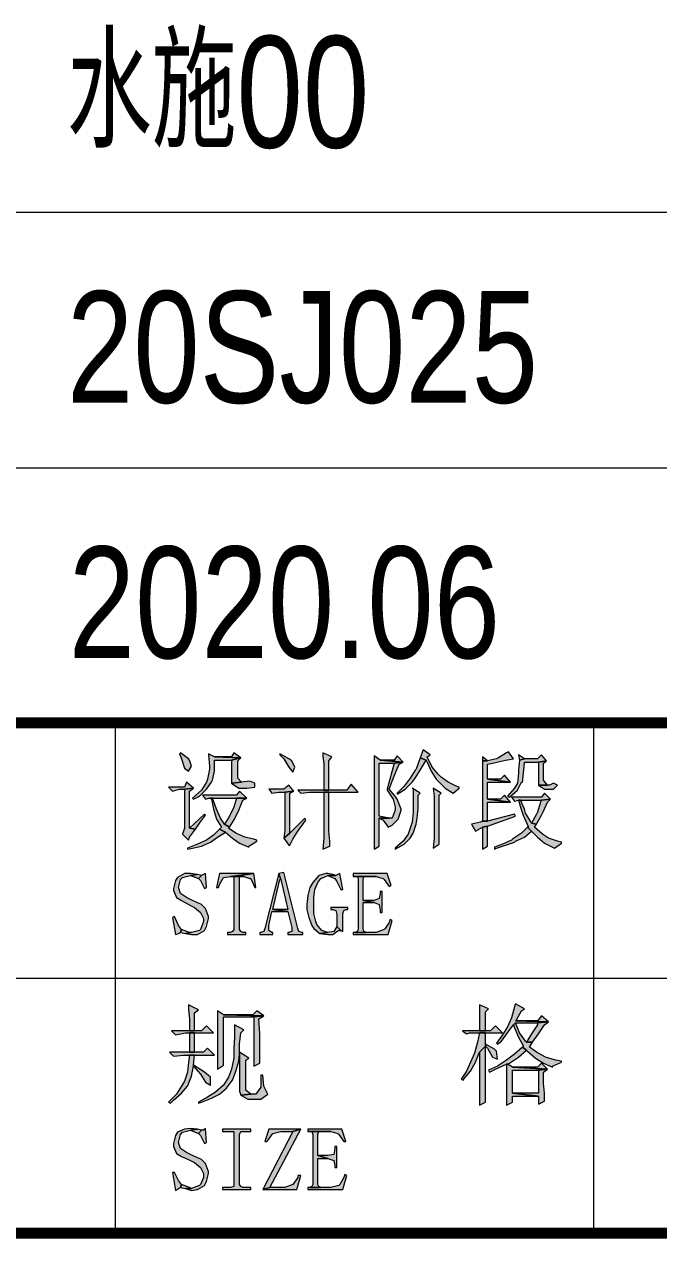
# Model space of a CAD drawing. Header units: millimetres. Extents: x 53009415 to 54059915, y 20499171 to 20796171.
# Drawn here: x 53200482 to 53210436, y 20511583 to 20530624 of the extents above; entities that cross this region are included whole.
import ezdxf

# ---------------------------------------------------------------- set-up
doc = ezdxf.new("R2010")
doc.units = ezdxf.units.MM
doc.header["$LTSCALE"] = 1000
doc.layers.add('PUB_TITLE', color=7, linetype='Continuous', lineweight=20)
doc.styles.add('图签文字', font='hztxt_e.shx', dxfattribs={"width": 0.8, "height": 350, "bigfont": 'hzdx.shx'})

# ---------------------------------------------------------------- blocks, each defined once
blk = doc.blocks.new('2015AACI_TQ_A3')
at = {"layer": 'PUB_TITLE'}
h = blk.add_hatch(color=256, dxfattribs=at)
h.paths.add_polyline_path([(-1745.3, 2718.9), (-1748.5, 2709.4), (-1757.9, 2674.8), (-1770.5, 2646.5), (-1786.2, 2621.3), (-1805.1, 2596.1), (-1802, 2593), (-1789.4, 2602.4), (-1770.5, 2627.6), (-1751.6, 2652.8), (-1745.3, 2659.1), (-1676.1, 2659.1), (-1641.5, 2662.2), (-1745.3, 2665.4), (-1742.2, 2668.5), (-1726.4, 2696.9), (-1717, 2703.1)])
h.paths.add_polyline_path([(-1858.6, 2715.7), (-1858.6, 2696.9), (-1858.6, 2665.4), (-1858.6, 2633.9), (-1839.7, 2633.9), (-1839.7, 2693.7), (-1830.3, 2703.1)])
h.paths.add_polyline_path([(-1663.5, 2681.1), (-1676.1, 2665.4), (-1745.3, 2665.4), (-1641.5, 2662.2)], flags=17)
h.paths.add_polyline_path([(-1641.5, 2662.2), (-1676.1, 2659.1), (-1676.1, 2652.8), (-1695, 2624.5), (-1710.7, 2599.3), (-1691.8, 2599.3), (-1672.9, 2624.5), (-1654.1, 2652.8)], flags=17)
h.paths.add_polyline_path([(-1745.3, 2659.1), (-1751.6, 2652.8), (-1748.5, 2643.4), (-1735.9, 2615), (-1720.1, 2586.7), (-1723.3, 2583.6), (-1710.7, 2574.1), (-1707.6, 2571), (-1682.4, 2548.9), (-1657.2, 2533.2), (-1628.9, 2520.6), (-1628.9, 2523.8), (-1600.6, 2536.4), (-1600.6, 2539.5), (-1619.4, 2542.6), (-1650.9, 2552.1), (-1679.2, 2567.8), (-1701.3, 2583.6), (-1691.8, 2599.3), (-1710.7, 2599.3), (-1713.8, 2602.4), (-1732.7, 2627.6)])
h.paths.add_polyline_path([(-1808.3, 2649.6), (-1824, 2633.9), (-1839.7, 2633.9), (-1858.6, 2633.9), (-1912.1, 2633.9), (-1899.5, 2624.5), (-1890.1, 2627.6), (-1858.6, 2627.6), (-1839.7, 2627.6), (-1786.2, 2627.6)])
h.paths.add_polyline_path([(-1839.7, 2627.6), (-1858.6, 2627.6), (-1864.9, 2599.3), (-1874.3, 2564.7), (-1886.9, 2536.4), (-1899.5, 2508), (-1915.3, 2482.9), (-1909, 2479.7), (-1905.8, 2486), (-1886.9, 2508), (-1871.2, 2536.4), (-1858.6, 2567.8), (-1839.7, 2586.7), (-1839.7, 2593)])
h.paths.add_polyline_path([(-1839.7, 2593), (-1839.7, 2586.7), (-1833.4, 2580.4), (-1817.7, 2552.1), (-1802, 2545.8), (-1805.1, 2571), (-1811.4, 2577.3)])
h.paths.add_polyline_path([(-1839.7, 2586.7), (-1858.6, 2567.8), (-1858.6, 2564.7), (-1858.6, 2530.1), (-1858.6, 2498.6), (-1858.6, 2464), (-1858.6, 2432.5), (-1858.6, 2401), (-1839.7, 2410.5), (-1839.7, 2413.6), (-1839.7, 2451.4), (-1839.7, 2476.6)])
h.paths.add_polyline_path([(-1723.3, 2583.6), (-1748.5, 2561.5), (-1773.6, 2542.6), (-1802, 2523.8), (-1830.3, 2511.2), (-1827.1, 2504.9), (-1802, 2517.5), (-1773.6, 2530.1), (-1770.5, 2530.1), (-1764.2, 2533.2), (-1735.9, 2552.1), (-1710.7, 2574.1)])
h.paths.add_polyline_path([(-1663.5, 2533.2), (-1676.1, 2520.6), (-1754.8, 2520.6), (-1644.6, 2514.3)])
h.paths.add_polyline_path([(-1770.5, 2530.1), (-1773.6, 2530.1), (-1773.6, 2492.3), (-1773.6, 2457.7), (-1773.6, 2426.2), (-1773.6, 2401), (-1754.8, 2410.5), (-1754.8, 2429.4), (-1672.9, 2429.4), (-1754.8, 2438.8), (-1754.8, 2511.2), (-1672.9, 2511.2), (-1644.6, 2514.3), (-1754.8, 2520.6)])
h.paths.add_polyline_path([(-1644.6, 2514.3), (-1672.9, 2511.2), (-1672.9, 2438.8), (-1754.8, 2438.8), (-1672.9, 2429.4), (-1672.9, 2404.2), (-1654.1, 2413.6), (-1654.1, 2438.8), (-1657.2, 2470.3), (-1657.2, 2504.9)], flags=17)
h.paths.add_polyline_path([(-2771.3, 2715.7), (-2771.3, 2700), (-2768.1, 2671.7), (-2768.1, 2633.9), (-2752.4, 2633.9), (-2752.4, 2690.6), (-2739.8, 2700)])
h.paths.add_polyline_path([(-2557.3, 2696.9), (-2569.8, 2684.3), (-2661.1, 2684.3), (-2535.2, 2681.1)], flags=17)
h.paths.add_polyline_path([(-2680, 2696.9), (-2680, 2668.5), (-2680, 2637.1), (-2680, 2602.4), (-2680, 2577.3), (-2680, 2545.8), (-2680, 2514.3), (-2661.1, 2526.9), (-2661.1, 2678), (-2566.7, 2678), (-2535.2, 2681.1), (-2661.1, 2684.3)])
h.paths.add_polyline_path([(-2535.2, 2681.1), (-2566.7, 2678), (-2566.7, 2523.8), (-2547.8, 2533.2), (-2547.8, 2536.4), (-2547.8, 2558.4), (-2547.8, 2586.7), (-2547.8, 2624.5), (-2551, 2671.7)], flags=17)
h.paths.add_polyline_path([(-2626.5, 2652.8), (-2626.5, 2649.6), (-2626.5, 2611.9), (-2629.6, 2580.4), (-2629.6, 2552.1), (-2629.6, 2548.9), (-2635.9, 2514.3), (-2645.4, 2489.1), (-2661.1, 2464), (-2686.3, 2441.9), (-2711.5, 2426.2), (-2739.8, 2410.5), (-2739.8, 2407.3), (-2730.3, 2410.5), (-2698.9, 2423.1), (-2673.7, 2435.6), (-2651.7, 2454.5), (-2632.8, 2479.7), (-2623.3, 2508), (-2613.9, 2539.5), (-2610.8, 2561.5), (-2610.8, 2593), (-2607.6, 2627.6), (-2598.2, 2637.1)])
h.paths.add_polyline_path([(-2714.6, 2649.6), (-2730.3, 2633.9), (-2752.4, 2633.9), (-2768.1, 2633.9), (-2824.8, 2633.9), (-2812.2, 2621.3), (-2780.7, 2627.6), (-2768.1, 2627.6), (-2752.4, 2627.6), (-2692.6, 2627.6)])
h.paths.add_polyline_path([(-2752.4, 2627.6), (-2768.1, 2627.6), (-2768.1, 2567.8), (-2752.4, 2567.8)])
h.paths.add_polyline_path([(-2711.5, 2580.4), (-2724, 2567.8), (-2752.4, 2567.8), (-2768.1, 2567.8), (-2831, 2567.8), (-2818.5, 2555.2), (-2787, 2558.4), (-2768.1, 2558.4), (-2752.4, 2558.4), (-2689.4, 2558.4)])
h.paths.add_polyline_path([(-2610.8, 2567.8), (-2610.8, 2552.1), (-2610.8, 2514.3), (-2610.8, 2445.1), (-2607.6, 2432.5), (-2576.1, 2435.6), (-2591.9, 2448.2), (-2591.9, 2542.6), (-2582.4, 2548.9)])
h.paths.add_polyline_path([(-2752.4, 2558.4), (-2768.1, 2558.4), (-2771.3, 2536.4), (-2774.4, 2504.9), (-2783.8, 2476.6), (-2793.3, 2460.8), (-2809, 2435.6), (-2834.2, 2410.5), (-2827.9, 2407.3), (-2818.5, 2416.8), (-2793.3, 2438.8), (-2774.4, 2460.8), (-2761.8, 2492.3), (-2755.5, 2523.8), (-2755.5, 2526.9)])
h.paths.add_polyline_path([(-2755.5, 2526.9), (-2755.5, 2523.8), (-2733.5, 2498.6), (-2717.8, 2473.4), (-2702, 2464), (-2702, 2489.1), (-2720.9, 2504.9)])
h.paths.add_polyline_path([(-2538.4, 2495.4), (-2544.7, 2495.4), (-2544.7, 2489.1), (-2544.7, 2457.7), (-2560.4, 2435.6), (-2576.1, 2435.6), (-2607.6, 2432.5), (-2585.6, 2419.9), (-2547.8, 2419.9), (-2544.7, 2419.9), (-2522.6, 2435.6), (-2535.2, 2460.8)])
h.paths.add_polyline_path([(-1767.3, 3508.8), (-1773.6, 3505.6), (-1798.8, 3489.9), (-1805.1, 3486.8), (-1833.4, 3480.5), (-1849.2, 3480.5), (-1849.2, 3449), (-1849.2, 3404.9), (-1849.2, 3291.6), (-1833.4, 3291.6), (-1833.4, 3351.4), (-1761.1, 3351.4), (-1833.4, 3360.9), (-1833.4, 3414.4), (-1761.1, 3414.4), (-1833.4, 3423.8), (-1833.4, 3471), (-1817.7, 3474.2), (-1786.2, 3480.5), (-1776.8, 3483.6), (-1751.6, 3486.8)])
h.paths.add_polyline_path([(-1735.9, 3499.3), (-1732.7, 3483.6), (-1717, 3486.8)], flags=17)
h.paths.add_polyline_path([(-1663.5, 3499.3), (-1676.1, 3486.8), (-1717, 3486.8), (-1732.7, 3483.6), (-1735.9, 3452.1), (-1735.9, 3442.7), (-1739, 3411.2), (-1748.5, 3395.5), (-1770.5, 3370.3), (-1764.2, 3367.2), (-1739, 3389.2), (-1726.4, 3414.4), (-1723.3, 3414.4), (-1720.1, 3442.7), (-1717, 3477.3), (-1672.9, 3477.3), (-1647.8, 3480.5)])
h.paths.add_polyline_path([(-1849.2, 3493.1), (-1849.2, 3480.5), (-1833.4, 3480.5)], flags=17)
h.paths.add_polyline_path([(-1647.8, 3480.5), (-1672.9, 3477.3), (-1672.9, 3408.1), (-1672.9, 3404.9), (-1644.6, 3404.9), (-1657.2, 3420.7), (-1657.2, 3474.2)])
h.paths.add_polyline_path([(-1779.9, 3436.4), (-1792.5, 3423.8), (-1833.4, 3423.8), (-1761.1, 3414.4)], flags=17)
h.paths.add_polyline_path([(-1625.7, 3411.2), (-1638.3, 3404.9), (-1644.6, 3404.9), (-1672.9, 3404.9), (-1654.1, 3392.3), (-1628.9, 3392.3), (-1625.7, 3392.3), (-1613.1, 3404.9)])
h.paths.add_polyline_path([(-1654.1, 3379.8), (-1663.5, 3367.2), (-1757.9, 3367.2), (-1748.5, 3354.6), (-1735.9, 3357.7), (-1729.6, 3357.7), (-1663.5, 3357.7), (-1635.2, 3360.9)])
h.paths.add_polyline_path([(-1779.9, 3373.5), (-1792.5, 3360.9), (-1833.4, 3360.9), (-1761.1, 3351.4)], flags=17)
h.paths.add_polyline_path([(-1635.2, 3360.9), (-1663.5, 3357.7), (-1666.6, 3351.4), (-1676.1, 3320), (-1679.2, 3313.7), (-1695, 3285.3), (-1679.2, 3282.2), (-1663.5, 3310.5), (-1657.2, 3323.1), (-1644.6, 3351.4)])
h.paths.add_polyline_path([(-1729.6, 3357.7), (-1735.9, 3357.7), (-1729.6, 3335.7), (-1720.1, 3307.4), (-1717, 3301.1), (-1704.4, 3272.8), (-1707.6, 3272.8), (-1695, 3260.2), (-1676.1, 3241.3), (-1654.1, 3222.4), (-1647.8, 3219.3), (-1622.6, 3206.7), (-1600.6, 3222.4), (-1600.6, 3225.6), (-1613.1, 3228.7), (-1641.5, 3238.1), (-1660.3, 3250.7), (-1685.5, 3272.8), (-1679.2, 3282.2), (-1695, 3285.3), (-1698.1, 3291.6), (-1713.8, 3316.8), (-1717, 3329.4)])
h.paths.add_polyline_path([(-1748.5, 3313.7), (-1833.4, 3291.6), (-1849.2, 3291.6), (-1855.5, 3288.5), (-1883.8, 3282.2), (-1871.2, 3260.2), (-1849.2, 3272.8), (-1833.4, 3275.9), (-1745.3, 3307.4)])
h.paths.add_polyline_path([(-1833.4, 3275.9), (-1849.2, 3272.8), (-1849.2, 3266.5), (-1849.2, 3231.8), (-1849.2, 3203.5), (-1833.4, 3213), (-1833.4, 3238.1)])
h.paths.add_polyline_path([(-1707.6, 3272.8), (-1726.4, 3253.9), (-1754.8, 3235), (-1757.9, 3231.8), (-1786.2, 3219.3), (-1811.4, 3209.8), (-1811.4, 3203.5), (-1805.1, 3206.7), (-1776.8, 3216.1), (-1748.5, 3225.6), (-1745.3, 3228.7), (-1717, 3241.3), (-1695, 3260.2)])
h.paths.add_polyline_path([(-2034.8, 3515.1), (-2044.3, 3489.9), (-2025.4, 3483.6), (-2022.3, 3477.3), (-2009.7, 3449), (-1993.9, 3423.8), (-1987.6, 3417.5), (-1965.6, 3395.5), (-1940.4, 3379.8), (-1921.6, 3395.5), (-1921.6, 3398.6), (-1931, 3401.8), (-1956.2, 3414.4), (-1978.2, 3430.1), (-1987.6, 3439.6), (-2006.5, 3461.6), (-2022.3, 3493.1), (-2012.8, 3499.3)])
h.paths.add_polyline_path([(-2189, 3496.2), (-2189, 3493.1), (-2189, 3474.2), (-2189, 3445.8), (-2189, 3404.9), (-2189, 3357.7), (-2189, 3320), (-2189, 3282.2), (-2189, 3247.6), (-2189, 3222.4), (-2189, 3203.5), (-2173.3, 3213), (-2173.3, 3301.1), (-2141.8, 3301.1), (-2173.3, 3307.4), (-2173.3, 3474.2), (-2126.1, 3474.2), (-2097.8, 3477.3), (-2170.2, 3483.6)])
h.paths.add_polyline_path([(-2116.7, 3496.2), (-2126.1, 3483.6), (-2170.2, 3483.6), (-2097.8, 3477.3)], flags=17)
h.paths.add_polyline_path([(-2044.3, 3489.9), (-2056.9, 3455.3), (-2060, 3452.1), (-2075.8, 3427), (-2094.6, 3401.8), (-2116.7, 3379.8), (-2116.7, 3376.6), (-2091.5, 3392.3), (-2069.5, 3414.4), (-2060, 3427), (-2044.3, 3452.1), (-2025.4, 3483.6)])
h.paths.add_polyline_path([(-2097.8, 3477.3), (-2126.1, 3474.2), (-2148.1, 3392.3), (-2148.1, 3389.2), (-2129.3, 3360.9), (-2123, 3335.7), (-2123, 3326.3), (-2132.4, 3301.1), (-2141.8, 3301.1), (-2173.3, 3301.1), (-2160.7, 3294.8), (-2145, 3272.8), (-2132.4, 3279.1), (-2113.5, 3297.9), (-2104.1, 3326.3), (-2104.1, 3329.4), (-2116.7, 3360.9), (-2123, 3370.3), (-2141.8, 3392.3), (-2132.4, 3417.5), (-2119.8, 3449), (-2110.4, 3471)], flags=17)
h.paths.add_polyline_path([(-2069.5, 3395.5), (-2066.3, 3395.5), (-2066.3, 3364), (-2066.3, 3329.4), (-2066.3, 3320), (-2069.5, 3288.5), (-2078.9, 3260.2), (-2082.1, 3250.7), (-2097.8, 3228.7), (-2123, 3206.7), (-2123, 3203.5), (-2094.6, 3219.3), (-2075.8, 3238.1), (-2066.3, 3253.9), (-2056.9, 3282.2), (-2053.7, 3301.1), (-2050.6, 3332.6), (-2050.6, 3373.5), (-2044.3, 3379.8)])
h.paths.add_polyline_path([(-2003.4, 3395.5), (-2000.2, 3370.3), (-2000.2, 3338.8), (-2000.2, 3304.2), (-2000.2, 3272.8), (-2000.2, 3238.1), (-2003.4, 3206.7), (-1984.5, 3219.3), (-1984.5, 3231.8), (-1984.5, 3263.3), (-1984.5, 3373.5), (-1978.2, 3379.8)])
h.paths.add_polyline_path([(-2349.5, 3505.6), (-2349.5, 3496.2), (-2346.4, 3471), (-2346.4, 3436.4), (-2346.4, 3389.2), (-2330.7, 3389.2), (-2330.7, 3480.5), (-2321.2, 3493.1)])
h.paths.add_polyline_path([(-2484.9, 3502.5), (-2484.9, 3499.3), (-2472.3, 3486.8), (-2456.5, 3461.6), (-2444, 3445.8), (-2437.7, 3461.6), (-2447.1, 3480.5), (-2456.5, 3486.8)])
h.paths.add_polyline_path([(-2261.4, 3408.1), (-2274, 3389.2), (-2330.7, 3389.2), (-2346.4, 3389.2), (-2428.2, 3389.2), (-2418.8, 3379.8), (-2390.5, 3382.9), (-2346.4, 3382.9), (-2330.7, 3382.9), (-2239.4, 3382.9)])
h.paths.add_polyline_path([(-2456.5, 3404.9), (-2472.3, 3392.3), (-2519.5, 3392.3), (-2510, 3379.8), (-2488, 3382.9), (-2469.1, 3382.9), (-2440.8, 3386.1)])
h.paths.add_polyline_path([(-2440.8, 3386.1), (-2469.1, 3382.9), (-2469.1, 3263.3), (-2472.3, 3238.1), (-2453.4, 3253.9), (-2453.4, 3379.8)])
h.paths.add_polyline_path([(-2330.7, 3382.9), (-2346.4, 3382.9), (-2346.4, 3266.5), (-2346.4, 3238.1), (-2349.5, 3203.5), (-2327.5, 3213), (-2327.5, 3228.7), (-2330.7, 3260.2)])
h.paths.add_polyline_path([(-2406.2, 3301.1), (-2453.4, 3253.9), (-2472.3, 3238.1), (-2456.5, 3216.1), (-2453.4, 3216.1), (-2444, 3235), (-2428.2, 3260.2), (-2403, 3294.8)])
h.paths.add_polyline_path([(-2796.4, 3505.6), (-2799.6, 3502.5), (-2793.3, 3486.8), (-2783.8, 3458.4), (-2771.3, 3449), (-2761.8, 3464.7), (-2768.1, 3483.6), (-2771.3, 3486.8)])
h.paths.add_polyline_path([(-2629.6, 3505.6), (-2635.9, 3493.1), (-2689.4, 3493.1), (-2607.6, 3489.9)])
h.paths.add_polyline_path([(-2708.3, 3502.5), (-2708.3, 3499.3), (-2705.2, 3464.7), (-2705.2, 3455.3), (-2711.5, 3423.8), (-2714.6, 3414.4), (-2730.3, 3389.2), (-2758.7, 3364), (-2755.5, 3360.9), (-2736.6, 3370.3), (-2714.6, 3392.3), (-2698.9, 3414.4), (-2695.7, 3420.7), (-2689.4, 3449), (-2689.4, 3483.6), (-2635.9, 3483.6), (-2607.6, 3489.9), (-2689.4, 3493.1)])
h.paths.add_polyline_path([(-2607.6, 3489.9), (-2635.9, 3483.6), (-2635.9, 3417.5), (-2635.9, 3411.2), (-2604.5, 3414.4), (-2617, 3427), (-2617, 3480.5)])
h.paths.add_polyline_path([(-2579.3, 3417.5), (-2604.5, 3414.4), (-2635.9, 3411.2), (-2613.9, 3395.5), (-2595, 3395.5), (-2588.7, 3395.5), (-2563.5, 3398.6), (-2563.5, 3411.2)])
h.paths.add_polyline_path([(-2777.5, 3414.4), (-2783.8, 3398.6), (-2834.2, 3398.6), (-2821.6, 3386.1), (-2799.6, 3392.3), (-2783.8, 3392.3), (-2755.5, 3395.5)])
h.paths.add_polyline_path([(-2755.5, 3395.5), (-2783.8, 3392.3), (-2783.8, 3269.6), (-2790.1, 3250.7), (-2771.3, 3231.8), (-2768.1, 3241.3), (-2749.2, 3266.5), (-2768.1, 3269.6), (-2768.1, 3386.1)])
h.paths.add_polyline_path([(-2610.8, 3386.1), (-2620.2, 3373.5), (-2727.2, 3373.5), (-2717.8, 3360.9), (-2708.3, 3364), (-2702, 3364), (-2695.7, 3364), (-2620.2, 3364), (-2588.7, 3364)])
h.paths.add_polyline_path([(-2588.7, 3364), (-2620.2, 3364), (-2629.6, 3335.7), (-2642.2, 3307.4), (-2658, 3282.2), (-2642.2, 3272.8), (-2626.5, 3297.9), (-2613.9, 3326.3), (-2601.3, 3357.7)], flags=17)
h.paths.add_polyline_path([(-2695.7, 3364), (-2702, 3364), (-2698.9, 3360.9), (-2692.6, 3329.4), (-2683.1, 3297.9), (-2667.4, 3272.8), (-2673.7, 3266.5), (-2654.8, 3257), (-2632.8, 3238.1), (-2610.8, 3222.4), (-2582.4, 3209.8), (-2582.4, 3213), (-2557.3, 3228.7), (-2557.3, 3231.8), (-2566.7, 3235), (-2595, 3241.3), (-2623.3, 3253.9), (-2645.4, 3269.6), (-2642.2, 3272.8), (-2658, 3282.2), (-2670.5, 3301.1), (-2683.1, 3329.4)])
h.paths.add_polyline_path([(-2720.9, 3313.7), (-2768.1, 3269.6), (-2749.2, 3266.5), (-2736.6, 3285.3), (-2717.8, 3310.5)])
h.paths.add_polyline_path([(-2673.7, 3266.5), (-2692.6, 3247.6), (-2714.6, 3231.8), (-2742.9, 3219.3), (-2774.4, 3206.7), (-2774.4, 3203.5), (-2758.7, 3206.7), (-2730.3, 3213), (-2702, 3225.6), (-2680, 3241.3), (-2654.8, 3257)])
h.paths.add_polyline_path([(-2148.1, 3128), (-2255.1, 3128), (-2255.1, 3118.6), (-2252, 3118.6), (-2182.8, 3118.6), (-2160.7, 3112.3), (-2157.6, 3109.1), (-2141.8, 3087.1), (-2135.5, 3090.2)])
h.paths.add_polyline_path([(-2252, 3118.6), (-2242.5, 3118.6), (-2239.4, 3112.3), (-2239.4, 2951.8), (-2242.5, 2945.5), (-2248.8, 2942.3), (-2214.2, 2942.3), (-2220.5, 2945.5), (-2223.7, 2951.8), (-2223.7, 3036.7), (-2189, 3036.7), (-2223.7, 3043), (-2223.7, 3112.3), (-2220.5, 3118.6), (-2214.2, 3118.6), (-2182.8, 3118.6)])
h.paths.add_polyline_path([(-2163.9, 3071.3), (-2170.2, 3071.3), (-2170.2, 3065.1), (-2173.3, 3049.3), (-2189, 3043), (-2223.7, 3043), (-2189, 3036.7), (-2173.3, 3030.4), (-2170.2, 3011.6), (-2170.2, 3005.3), (-2163.9, 3005.3)])
h.paths.add_polyline_path([(-2138.7, 2983.2), (-2141.8, 2973.8), (-2154.4, 2954.9), (-2157.6, 2951.8), (-2182.8, 2942.3), (-2214.2, 2942.3), (-2248.8, 2942.3), (-2255.1, 2942.3), (-2255.1, 2936), (-2145, 2936), (-2132.4, 2980.1)])
h.paths.add_polyline_path([(-2296, 3128), (-2302.3, 3124.8), (-2308.6, 3121.7), (-2333.8, 3121.7), (-2311.8, 3112.3), (-2305.5, 3102.8), (-2292.9, 3077.6), (-2286.6, 3077.6)])
h.paths.add_polyline_path([(-2333.8, 3128), (-2340.1, 3128), (-2362.1, 3121.7), (-2381, 3099.7), (-2390.5, 3083.9), (-2396.8, 3058.8), (-2399.9, 3030.4), (-2399.9, 3014.7), (-2393.6, 2989.5), (-2384.2, 2964.3), (-2377.9, 2954.9), (-2359, 2939.2), (-2333.8, 2942.3), (-2352.7, 2948.6), (-2368.4, 2967.5), (-2371.6, 2976.9), (-2377.9, 3002.1), (-2377.9, 3030.4), (-2377.9, 3052.5), (-2374.7, 3077.6), (-2365.3, 3099.7), (-2355.8, 3112.3), (-2333.8, 3121.7), (-2308.6, 3121.7), (-2318.1, 3124.8)])
h.paths.add_polyline_path([(-2270.9, 3021), (-2324.4, 3021), (-2324.4, 3014.7), (-2318.1, 3014.7), (-2308.6, 3011.6), (-2305.5, 2999), (-2305.5, 2961.2), (-2292.9, 2948.6), (-2286.6, 2945.5), (-2286.6, 3002.1), (-2283.5, 3011.6), (-2277.2, 3014.7), (-2270.9, 3014.7)])
h.paths.add_polyline_path([(-2305.5, 2961.2), (-2314.9, 2945.5), (-2333.8, 2942.3), (-2359, 2939.2), (-2333.8, 2936), (-2318.1, 2936), (-2305.5, 2945.5), (-2299.2, 2948.6), (-2292.9, 2948.6)])
h.paths.add_polyline_path([(-2472.3, 3131.1), (-2488, 3128), (-2481.7, 3109.1), (-2459.7, 3014.7), (-2506.9, 3014.7), (-2459.7, 3008.4), (-2447.1, 2958.1), (-2447.1, 2945.5), (-2456.5, 2942.3), (-2459.7, 2942.3), (-2459.7, 2936), (-2412.5, 2936), (-2412.5, 2942.3), (-2415.6, 2942.3), (-2425.1, 2945.5), (-2428.2, 2954.9)])
h.paths.add_polyline_path([(-2488, 3128), (-2532.1, 2954.9), (-2535.2, 2945.5), (-2544.7, 2942.3), (-2547.8, 2942.3), (-2547.8, 2936), (-2506.9, 2936), (-2506.9, 2942.3), (-2510, 2942.3), (-2519.5, 2948.6), (-2519.5, 2964.3), (-2510, 3008.4), (-2459.7, 3008.4), (-2506.9, 3014.7), (-2484.9, 3109.1), (-2481.7, 3109.1)])
h.paths.add_polyline_path([(-2566.7, 3128), (-2639.1, 3118.6), (-2598.2, 3118.6), (-2579.3, 3112.3), (-2576.1, 3112.3), (-2563.5, 3083.9), (-2560.4, 3083.9)])
h.paths.add_polyline_path([(-2566.7, 3128), (-2673.7, 3128), (-2683.1, 3083.9), (-2676.8, 3083.9), (-2673.7, 3093.4), (-2661.1, 3115.4), (-2639.1, 3118.6)])
h.paths.add_polyline_path([(-2639.1, 3118.6), (-2629.6, 3118.6), (-2629.6, 3109.1), (-2629.6, 2951.8), (-2632.8, 2945.5), (-2639.1, 2942.3), (-2648.5, 2942.3), (-2648.5, 2936), (-2591.9, 2936), (-2591.9, 2942.3), (-2601.3, 2942.3), (-2607.6, 2945.5), (-2610.8, 2951.8), (-2610.8, 3109.1), (-2610.8, 3118.6), (-2598.2, 3118.6)])
h.paths.add_polyline_path([(-2765, 3128), (-2783.8, 3128), (-2805.9, 3115.4), (-2812.2, 3106), (-2818.5, 3080.8), (-2818.5, 3074.5), (-2809, 3052.5), (-2793.3, 3043), (-2765, 3027.3), (-2752.4, 3021), (-2733.5, 3005.3), (-2724, 2986.4), (-2724, 2976.9), (-2733.5, 2951.8), (-2736.6, 2948.6), (-2761.8, 2942.3), (-2780.7, 2939.2), (-2761.8, 2936), (-2742.9, 2936), (-2720.9, 2948.6), (-2714.6, 2961.2), (-2708.3, 2986.4), (-2708.3, 2992.7), (-2717.8, 3017.8), (-2730.3, 3030.4), (-2758.7, 3043), (-2777.5, 3052.5), (-2796.4, 3065.1), (-2802.7, 3083.9), (-2796.4, 3109.1), (-2790.1, 3115.4), (-2765, 3121.7), (-2742.9, 3124.8)])
h.paths.add_polyline_path([(-2717.8, 3128), (-2724, 3124.8), (-2730.3, 3121.7), (-2739.8, 3112.3), (-2733.5, 3106), (-2720.9, 3080.8), (-2714.6, 3083.9)], flags=17)
h.paths.add_polyline_path([(-2742.9, 3124.8), (-2765, 3121.7), (-2739.8, 3112.3), (-2730.3, 3121.7)], flags=17)
h.paths.add_polyline_path([(-2815.3, 2992.7), (-2821.6, 2989.5), (-2812.2, 2936), (-2802.7, 2939.2), (-2796.4, 2942.3), (-2793.3, 2951.8), (-2802.7, 2964.3)])
h.paths.add_polyline_path([(-2793.3, 2951.8), (-2796.4, 2942.3), (-2780.7, 2939.2), (-2761.8, 2942.3), (-2768.1, 2942.3)], flags=17)
h.paths.add_polyline_path([(-2289.8, 2325.5), (-2396.8, 2325.5), (-2396.8, 2319.2), (-2393.6, 2319.2), (-2324.4, 2319.2), (-2302.3, 2312.9), (-2299.2, 2309.8), (-2283.5, 2287.7), (-2277.2, 2287.7)])
h.paths.add_polyline_path([(-2393.6, 2319.2), (-2384.2, 2319.2), (-2381, 2309.8), (-2381, 2152.4), (-2384.2, 2146.1), (-2390.5, 2143), (-2355.8, 2143), (-2362.1, 2146.1), (-2365.3, 2152.4), (-2365.3, 2234.2), (-2333.8, 2234.2), (-2365.3, 2243.7), (-2365.3, 2309.8), (-2362.1, 2319.2), (-2355.8, 2319.2), (-2324.4, 2319.2)])
h.paths.add_polyline_path([(-2305.5, 2272), (-2311.8, 2272), (-2311.8, 2265.7), (-2314.9, 2246.8), (-2333.8, 2243.7), (-2365.3, 2243.7), (-2333.8, 2234.2), (-2314.9, 2227.9), (-2311.8, 2212.2), (-2311.8, 2205.9), (-2305.5, 2205.9)])
h.paths.add_polyline_path([(-2280.3, 2183.9), (-2283.5, 2174.4), (-2296, 2152.4), (-2299.2, 2149.3), (-2324.4, 2143), (-2355.8, 2143), (-2390.5, 2143), (-2396.8, 2143), (-2396.8, 2136.7), (-2286.6, 2136.7), (-2274, 2180.7)])
h.paths.add_polyline_path([(-2418.8, 2325.5), (-2444, 2319.2), (-2538.4, 2136.7), (-2516.3, 2143)])
h.paths.add_polyline_path([(-2418.8, 2325.5), (-2519.5, 2325.5), (-2532.1, 2287.7), (-2525.8, 2287.7), (-2522.6, 2290.9), (-2506.9, 2312.9), (-2481.7, 2319.2), (-2444, 2319.2)], flags=17)
h.paths.add_polyline_path([(-2428.2, 2180.7), (-2428.2, 2174.4), (-2444, 2152.4), (-2469.1, 2143), (-2516.3, 2143), (-2538.4, 2136.7), (-2431.4, 2136.7), (-2418.8, 2180.7)], flags=17)
h.paths.add_polyline_path([(-2576.1, 2325.5), (-2664.3, 2325.5), (-2664.3, 2319.2), (-2639.1, 2319.2), (-2629.6, 2319.2), (-2629.6, 2309.8), (-2629.6, 2152.4), (-2629.6, 2146.1), (-2639.1, 2143), (-2664.3, 2143), (-2664.3, 2136.7), (-2576.1, 2136.7), (-2576.1, 2143), (-2601.3, 2143), (-2607.6, 2146.1), (-2610.8, 2152.4), (-2610.8, 2309.8), (-2607.6, 2319.2), (-2601.3, 2319.2), (-2576.1, 2319.2)])
h.paths.add_polyline_path([(-2765, 2328.6), (-2783.8, 2325.5), (-2805.9, 2316.1), (-2812.2, 2306.6), (-2818.5, 2281.4), (-2818.5, 2272), (-2809, 2250), (-2793.3, 2240.5), (-2765, 2227.9), (-2752.4, 2221.6), (-2733.5, 2205.9), (-2724, 2187), (-2724, 2174.4), (-2733.5, 2152.4), (-2736.6, 2149.3), (-2761.8, 2139.8), (-2780.7, 2139.8), (-2761.8, 2133.5), (-2742.9, 2136.7), (-2720.9, 2149.3), (-2714.6, 2161.9), (-2708.3, 2187), (-2708.3, 2193.3), (-2717.8, 2218.5), (-2730.3, 2231.1), (-2758.7, 2243.7), (-2777.5, 2253.1), (-2796.4, 2265.7), (-2802.7, 2284.6), (-2796.4, 2309.8), (-2790.1, 2316.1), (-2765, 2322.4), (-2742.9, 2325.5)])
h.paths.add_polyline_path([(-2717.8, 2328.6), (-2724, 2322.4), (-2730.3, 2322.4), (-2739.8, 2312.9), (-2733.5, 2306.6), (-2720.9, 2281.4), (-2714.6, 2284.6)], flags=17)
h.paths.add_polyline_path([(-2742.9, 2325.5), (-2765, 2322.4), (-2739.8, 2312.9), (-2730.3, 2322.4)], flags=17)
h.paths.add_polyline_path([(-2815.3, 2190.2), (-2821.6, 2190.2), (-2812.2, 2133.5), (-2802.7, 2139.8), (-2796.4, 2143), (-2793.3, 2152.4), (-2802.7, 2165)])
h.paths.add_polyline_path([(-2793.3, 2152.4), (-2796.4, 2143), (-2780.7, 2139.8), (-2761.8, 2139.8), (-2768.1, 2143)], flags=17)
for p, q in [((0, 5200), (-6000, 5200)), ((-6000, 4400), (0, 4400)), ((0, 3600), (-6000, 3600)), ((-6000, 2800), (0, 2800))]:
    blk.add_line(p, q, dxfattribs=at)
at = {"layer": 'PUB_TITLE', "const_width": 35}
for points in [[(-6000, 3600), (0, 3600)], [(-6000, 2000), (0, 2000)]]:
    blk.add_lwpolyline(points, dxfattribs=at)
at = {"layer": 'PUB_TITLE'}
for points in [[(-3000, 2000), (-3000, 3600)], [(-1500, 2000), (-1500, 3600)]]:
    blk.add_lwpolyline(points, dxfattribs=at)
at = {"layer": 'PUB_TITLE', "lineweight": 0}
for points in [[(-2796.4, 3505.6), (-2799.6, 3502.5), (-2793.3, 3486.8), (-2783.8, 3458.4), (-2771.3, 3449), (-2761.8, 3464.7), (-2768.1, 3483.6), (-2771.3, 3486.8)], [(-2629.6, 3505.6), (-2635.9, 3493.1), (-2689.4, 3493.1), (-2607.6, 3489.9)], [(-2349.5, 3505.6), (-2349.5, 3496.2), (-2346.4, 3471), (-2346.4, 3436.4), (-2346.4, 3389.2), (-2330.7, 3389.2), (-2330.7, 3480.5), (-2321.2, 3493.1)], [(-2034.8, 3515.1), (-2044.3, 3489.9), (-2025.4, 3483.6), (-2022.3, 3477.3), (-2009.7, 3449), (-1993.9, 3423.8), (-1987.6, 3417.5), (-1965.6, 3395.5), (-1940.4, 3379.8), (-1921.6, 3395.5), (-1921.6, 3398.6), (-1931, 3401.8), (-1956.2, 3414.4), (-1978.2, 3430.1), (-1987.6, 3439.6), (-2006.5, 3461.6), (-2022.3, 3493.1), (-2012.8, 3499.3)], [(-1767.3, 3508.8), (-1773.6, 3505.6), (-1798.8, 3489.9), (-1805.1, 3486.8), (-1833.4, 3480.5), (-1849.2, 3480.5), (-1849.2, 3449), (-1849.2, 3404.9), (-1849.2, 3291.6), (-1833.4, 3291.6), (-1833.4, 3351.4), (-1761.1, 3351.4), (-1833.4, 3360.9), (-1833.4, 3414.4), (-1761.1, 3414.4), (-1833.4, 3423.8), (-1833.4, 3471), (-1817.7, 3474.2), (-1786.2, 3480.5), (-1776.8, 3483.6), (-1751.6, 3486.8)], [(-2708.3, 3502.5), (-2708.3, 3499.3), (-2705.2, 3464.7), (-2705.2, 3455.3), (-2711.5, 3423.8), (-2714.6, 3414.4), (-2730.3, 3389.2), (-2758.7, 3364), (-2755.5, 3360.9), (-2736.6, 3370.3), (-2714.6, 3392.3), (-2698.9, 3414.4), (-2695.7, 3420.7), (-2689.4, 3449), (-2689.4, 3483.6), (-2635.9, 3483.6), (-2607.6, 3489.9), (-2689.4, 3493.1)], [(-2607.6, 3489.9), (-2635.9, 3483.6), (-2635.9, 3417.5), (-2635.9, 3411.2), (-2604.5, 3414.4), (-2617, 3427), (-2617, 3480.5)], [(-2484.9, 3502.5), (-2484.9, 3499.3), (-2472.3, 3486.8), (-2456.5, 3461.6), (-2444, 3445.8), (-2437.7, 3461.6), (-2447.1, 3480.5), (-2456.5, 3486.8)], [(-2189, 3496.2), (-2189, 3493.1), (-2189, 3474.2), (-2189, 3445.8), (-2189, 3404.9), (-2189, 3357.7), (-2189, 3320), (-2189, 3282.2), (-2189, 3247.6), (-2189, 3222.4), (-2189, 3203.5), (-2173.3, 3213), (-2173.3, 3301.1), (-2141.8, 3301.1), (-2173.3, 3307.4), (-2173.3, 3474.2), (-2126.1, 3474.2), (-2097.8, 3477.3), (-2170.2, 3483.6)], [(-2097.8, 3477.3), (-2126.1, 3474.2), (-2148.1, 3392.3), (-2148.1, 3389.2), (-2129.3, 3360.9), (-2123, 3335.7), (-2123, 3326.3), (-2132.4, 3301.1), (-2141.8, 3301.1), (-2173.3, 3301.1), (-2160.7, 3294.8), (-2145, 3272.8), (-2132.4, 3279.1), (-2113.5, 3297.9), (-2104.1, 3326.3), (-2104.1, 3329.4), (-2116.7, 3360.9), (-2123, 3370.3), (-2141.8, 3392.3), (-2132.4, 3417.5), (-2119.8, 3449), (-2110.4, 3471)], [(-2116.7, 3496.2), (-2126.1, 3483.6), (-2170.2, 3483.6), (-2097.8, 3477.3)], [(-2044.3, 3489.9), (-2056.9, 3455.3), (-2060, 3452.1), (-2075.8, 3427), (-2094.6, 3401.8), (-2116.7, 3379.8), (-2116.7, 3376.6), (-2091.5, 3392.3), (-2069.5, 3414.4), (-2060, 3427), (-2044.3, 3452.1), (-2025.4, 3483.6)], [(-1849.2, 3493.1), (-1849.2, 3480.5), (-1833.4, 3480.5)], [(-1663.5, 3499.3), (-1676.1, 3486.8), (-1717, 3486.8), (-1732.7, 3483.6), (-1735.9, 3452.1), (-1735.9, 3442.7), (-1739, 3411.2), (-1748.5, 3395.5), (-1770.5, 3370.3), (-1764.2, 3367.2), (-1764.2, 3367.2), (-1739, 3389.2), (-1726.4, 3414.4), (-1723.3, 3414.4), (-1720.1, 3442.7), (-1717, 3477.3), (-1672.9, 3477.3), (-1647.8, 3480.5)], [(-1735.9, 3499.3), (-1732.7, 3483.6), (-1717, 3486.8)], [(-1647.8, 3480.5), (-1672.9, 3477.3), (-1672.9, 3408.1), (-1672.9, 3404.9), (-1644.6, 3404.9), (-1657.2, 3420.7), (-1657.2, 3474.2)], [(-1779.9, 3436.4), (-1792.5, 3423.8), (-1833.4, 3423.8), (-1761.1, 3414.4)], [(-2777.5, 3414.4), (-2783.8, 3398.6), (-2834.2, 3398.6), (-2821.6, 3386.1), (-2799.6, 3392.3), (-2783.8, 3392.3), (-2755.5, 3395.5)], [(-2755.5, 3395.5), (-2783.8, 3392.3), (-2783.8, 3269.6), (-2790.1, 3250.7), (-2771.3, 3231.8), (-2768.1, 3241.3), (-2749.2, 3266.5), (-2768.1, 3269.6), (-2768.1, 3386.1)], [(-2579.3, 3417.5), (-2604.5, 3414.4), (-2635.9, 3411.2), (-2613.9, 3395.5), (-2595, 3395.5), (-2588.7, 3395.5), (-2563.5, 3398.6), (-2563.5, 3411.2)], [(-2456.5, 3404.9), (-2472.3, 3392.3), (-2519.5, 3392.3), (-2510, 3379.8), (-2488, 3382.9), (-2469.1, 3382.9), (-2440.8, 3386.1)], [(-2261.4, 3408.1), (-2274, 3389.2), (-2330.7, 3389.2), (-2346.4, 3389.2), (-2428.2, 3389.2), (-2418.8, 3379.8), (-2390.5, 3382.9), (-2346.4, 3382.9), (-2330.7, 3382.9), (-2239.4, 3382.9)], [(-2069.5, 3395.5), (-2066.3, 3395.5), (-2066.3, 3364), (-2066.3, 3329.4), (-2066.3, 3320), (-2069.5, 3288.5), (-2078.9, 3260.2), (-2082.1, 3250.7), (-2097.8, 3228.7), (-2123, 3206.7), (-2123, 3203.5), (-2094.6, 3219.3), (-2075.8, 3238.1), (-2066.3, 3253.9), (-2056.9, 3282.2), (-2053.7, 3301.1), (-2050.6, 3332.6), (-2050.6, 3373.5), (-2044.3, 3379.8)], [(-2003.4, 3395.5), (-2000.2, 3370.3), (-2000.2, 3338.8), (-2000.2, 3304.2), (-2000.2, 3304.2), (-2000.2, 3272.8), (-2000.2, 3238.1), (-2003.4, 3206.7), (-1984.5, 3219.3), (-1984.5, 3231.8), (-1984.5, 3263.3), (-1984.5, 3373.5), (-1978.2, 3379.8)], [(-1625.7, 3411.2), (-1638.3, 3404.9), (-1644.6, 3404.9), (-1672.9, 3404.9), (-1654.1, 3392.3), (-1628.9, 3392.3), (-1625.7, 3392.3), (-1613.1, 3404.9)], [(-2610.8, 3386.1), (-2620.2, 3373.5), (-2727.2, 3373.5), (-2717.8, 3360.9), (-2708.3, 3364), (-2702, 3364), (-2695.7, 3364), (-2620.2, 3364), (-2588.7, 3364)], [(-2695.7, 3364), (-2702, 3364), (-2698.9, 3360.9), (-2692.6, 3329.4), (-2683.1, 3297.9), (-2667.4, 3272.8), (-2673.7, 3266.5), (-2654.8, 3257), (-2632.8, 3238.1), (-2610.8, 3222.4), (-2582.4, 3209.8), (-2582.4, 3213), (-2557.3, 3228.7), (-2557.3, 3231.8), (-2566.7, 3235), (-2595, 3241.3), (-2623.3, 3253.9), (-2645.4, 3269.6), (-2642.2, 3272.8), (-2658, 3282.2), (-2670.5, 3301.1), (-2683.1, 3329.4)], [(-2588.7, 3364), (-2620.2, 3364), (-2629.6, 3335.7), (-2642.2, 3307.4), (-2658, 3282.2), (-2642.2, 3272.8), (-2626.5, 3297.9), (-2613.9, 3326.3), (-2601.3, 3357.7)], [(-2440.8, 3386.1), (-2469.1, 3382.9), (-2469.1, 3263.3), (-2472.3, 3238.1), (-2453.4, 3253.9), (-2453.4, 3379.8)], [(-2330.7, 3382.9), (-2346.4, 3382.9), (-2346.4, 3266.5), (-2346.4, 3238.1), (-2349.5, 3203.5), (-2327.5, 3213), (-2327.5, 3228.7), (-2330.7, 3260.2)], [(-1779.9, 3373.5), (-1792.5, 3360.9), (-1833.4, 3360.9), (-1761.1, 3351.4)], [(-1654.1, 3379.8), (-1663.5, 3367.2), (-1757.9, 3367.2), (-1748.5, 3354.6), (-1735.9, 3357.7), (-1729.6, 3357.7), (-1663.5, 3357.7), (-1635.2, 3360.9)], [(-1729.6, 3357.7), (-1735.9, 3357.7), (-1729.6, 3335.7), (-1720.1, 3307.4), (-1717, 3301.1), (-1704.4, 3272.8), (-1707.6, 3272.8), (-1695, 3260.2), (-1676.1, 3241.3), (-1654.1, 3222.4), (-1647.8, 3219.3), (-1622.6, 3206.7), (-1600.6, 3222.4), (-1600.6, 3225.6), (-1613.1, 3228.7), (-1641.5, 3238.1), (-1660.3, 3250.7), (-1685.5, 3272.8), (-1679.2, 3282.2), (-1695, 3285.3), (-1698.1, 3291.6), (-1713.8, 3316.8), (-1717, 3329.4)], [(-1635.2, 3360.9), (-1663.5, 3357.7), (-1666.6, 3351.4), (-1676.1, 3320), (-1679.2, 3313.7), (-1695, 3285.3), (-1679.2, 3282.2), (-1663.5, 3310.5), (-1657.2, 3323.1), (-1644.6, 3351.4)], [(-2720.9, 3313.7), (-2768.1, 3269.6), (-2749.2, 3266.5), (-2736.6, 3285.3), (-2717.8, 3310.5)], [(-1748.5, 3313.7), (-1833.4, 3291.6), (-1849.2, 3291.6), (-1855.5, 3288.5), (-1883.8, 3282.2), (-1871.2, 3260.2), (-1849.2, 3272.8), (-1833.4, 3275.9), (-1745.3, 3307.4)], [(-2406.2, 3301.1), (-2453.4, 3253.9), (-2472.3, 3238.1), (-2456.5, 3216.1), (-2453.4, 3216.1), (-2444, 3235), (-2428.2, 3260.2), (-2403, 3294.8)], [(-1833.4, 3275.9), (-1849.2, 3272.8), (-1849.2, 3266.5), (-1849.2, 3231.8), (-1849.2, 3203.5), (-1833.4, 3213), (-1833.4, 3238.1)], [(-2673.7, 3266.5), (-2692.6, 3247.6), (-2714.6, 3231.8), (-2742.9, 3219.3), (-2774.4, 3206.7), (-2774.4, 3203.5), (-2758.7, 3206.7), (-2730.3, 3213), (-2702, 3225.6), (-2680, 3241.3), (-2654.8, 3257)], [(-1707.6, 3272.8), (-1726.4, 3253.9), (-1754.8, 3235), (-1757.9, 3231.8), (-1786.2, 3219.3), (-1811.4, 3209.8), (-1811.4, 3203.5), (-1805.1, 3206.7), (-1776.8, 3216.1), (-1748.5, 3225.6), (-1745.3, 3228.7), (-1717, 3241.3), (-1695, 3260.2)], [(-2765, 3128), (-2783.8, 3128), (-2805.9, 3115.4), (-2812.2, 3106), (-2818.5, 3080.8), (-2818.5, 3074.5), (-2809, 3052.5), (-2793.3, 3043), (-2765, 3027.3), (-2752.4, 3021), (-2733.5, 3005.3), (-2724, 2986.4), (-2724, 2976.9), (-2733.5, 2951.8), (-2736.6, 2948.6), (-2761.8, 2942.3), (-2780.7, 2939.2), (-2761.8, 2936), (-2742.9, 2936), (-2720.9, 2948.6), (-2714.6, 2961.2), (-2708.3, 2986.4), (-2708.3, 2992.7), (-2717.8, 3017.8), (-2730.3, 3030.4), (-2758.7, 3043), (-2777.5, 3052.5), (-2796.4, 3065.1), (-2802.7, 3083.9), (-2802.7, 3083.9), (-2796.4, 3109.1), (-2790.1, 3115.4), (-2765, 3121.7), (-2742.9, 3124.8)], [(-2742.9, 3124.8), (-2765, 3121.7), (-2765, 3121.7), (-2739.8, 3112.3), (-2730.3, 3121.7)], [(-2717.8, 3128), (-2724, 3124.8), (-2730.3, 3121.7), (-2739.8, 3112.3), (-2733.5, 3106), (-2720.9, 3080.8), (-2714.6, 3083.9)], [(-2566.7, 3128), (-2673.7, 3128), (-2683.1, 3083.9), (-2676.8, 3083.9), (-2673.7, 3093.4), (-2661.1, 3115.4), (-2639.1, 3118.6)], [(-2566.7, 3128), (-2639.1, 3118.6), (-2598.2, 3118.6), (-2579.3, 3112.3), (-2576.1, 3112.3), (-2563.5, 3083.9), (-2560.4, 3083.9)], [(-2488, 3128), (-2532.1, 2954.9), (-2535.2, 2945.5), (-2544.7, 2942.3), (-2547.8, 2942.3), (-2547.8, 2936), (-2506.9, 2936), (-2506.9, 2942.3), (-2510, 2942.3), (-2519.5, 2948.6), (-2519.5, 2964.3), (-2510, 3008.4), (-2459.7, 3008.4), (-2506.9, 3014.7), (-2484.9, 3109.1), (-2481.7, 3109.1)], [(-2472.3, 3131.1), (-2488, 3128), (-2481.7, 3109.1), (-2459.7, 3014.7), (-2506.9, 3014.7), (-2459.7, 3008.4), (-2447.1, 2958.1), (-2447.1, 2945.5), (-2456.5, 2942.3), (-2459.7, 2942.3), (-2459.7, 2936), (-2412.5, 2936), (-2412.5, 2942.3), (-2415.6, 2942.3), (-2425.1, 2945.5), (-2428.2, 2954.9)], [(-2333.8, 3128), (-2340.1, 3128), (-2362.1, 3121.7), (-2381, 3099.7), (-2390.5, 3083.9), (-2396.8, 3058.8), (-2399.9, 3030.4), (-2399.9, 3014.7), (-2393.6, 2989.5), (-2384.2, 2964.3), (-2377.9, 2954.9), (-2359, 2939.2), (-2333.8, 2942.3), (-2352.7, 2948.6), (-2368.4, 2967.5), (-2371.6, 2976.9), (-2377.9, 3002.1), (-2377.9, 3030.4), (-2377.9, 3052.5), (-2374.7, 3077.6), (-2365.3, 3099.7), (-2355.8, 3112.3), (-2333.8, 3121.7), (-2308.6, 3121.7), (-2318.1, 3124.8)], [(-2296, 3128), (-2302.3, 3124.8), (-2308.6, 3121.7), (-2333.8, 3121.7), (-2333.8, 3121.7), (-2311.8, 3112.3), (-2305.5, 3102.8), (-2292.9, 3077.6), (-2286.6, 3077.6)], [(-2148.1, 3128), (-2255.1, 3128), (-2255.1, 3118.6), (-2252, 3118.6), (-2182.8, 3118.6), (-2160.7, 3112.3), (-2157.6, 3109.1), (-2141.8, 3087.1), (-2135.5, 3090.2)], [(-2639.1, 3118.6), (-2629.6, 3118.6), (-2629.6, 3109.1), (-2629.6, 2951.8), (-2632.8, 2945.5), (-2639.1, 2942.3), (-2648.5, 2942.3), (-2648.5, 2936), (-2591.9, 2936), (-2591.9, 2942.3), (-2601.3, 2942.3), (-2607.6, 2945.5), (-2610.8, 2951.8), (-2610.8, 3109.1), (-2610.8, 3118.6), (-2598.2, 3118.6)], [(-2252, 3118.6), (-2242.5, 3118.6), (-2239.4, 3112.3), (-2239.4, 2951.8), (-2242.5, 2945.5), (-2248.8, 2942.3), (-2214.2, 2942.3), (-2220.5, 2945.5), (-2223.7, 2951.8), (-2223.7, 3036.7), (-2189, 3036.7), (-2223.7, 3043), (-2223.7, 3112.3), (-2220.5, 3118.6), (-2214.2, 3118.6), (-2182.8, 3118.6)], [(-2163.9, 3071.3), (-2170.2, 3071.3), (-2170.2, 3065.1), (-2173.3, 3049.3), (-2189, 3043), (-2223.7, 3043), (-2189, 3036.7), (-2173.3, 3030.4), (-2170.2, 3011.6), (-2170.2, 3005.3), (-2163.9, 3005.3)], [(-2270.9, 3021), (-2324.4, 3021), (-2324.4, 3014.7), (-2318.1, 3014.7), (-2308.6, 3011.6), (-2305.5, 2999), (-2305.5, 2961.2), (-2292.9, 2948.6), (-2286.6, 2945.5), (-2286.6, 3002.1), (-2283.5, 3011.6), (-2277.2, 3014.7), (-2270.9, 3014.7)], [(-2815.3, 2992.7), (-2821.6, 2989.5), (-2812.2, 2936), (-2802.7, 2939.2), (-2796.4, 2942.3), (-2793.3, 2951.8), (-2802.7, 2964.3)], [(-2138.7, 2983.2), (-2141.8, 2973.8), (-2154.4, 2954.9), (-2157.6, 2951.8), (-2182.8, 2942.3), (-2214.2, 2942.3), (-2248.8, 2942.3), (-2255.1, 2942.3), (-2255.1, 2936), (-2145, 2936), (-2132.4, 2980.1)], [(-2793.3, 2951.8), (-2796.4, 2942.3), (-2780.7, 2939.2), (-2761.8, 2942.3), (-2768.1, 2942.3)], [(-2305.5, 2961.2), (-2314.9, 2945.5), (-2333.8, 2942.3), (-2359, 2939.2), (-2333.8, 2936), (-2318.1, 2936), (-2305.5, 2945.5), (-2299.2, 2948.6), (-2292.9, 2948.6)], [(-2771.3, 2715.7), (-2771.3, 2700), (-2768.1, 2671.7), (-2768.1, 2633.9), (-2752.4, 2633.9), (-2752.4, 2690.6), (-2739.8, 2700)], [(-1858.6, 2715.7), (-1858.6, 2696.9), (-1858.6, 2665.4), (-1858.6, 2633.9), (-1839.7, 2633.9), (-1839.7, 2693.7), (-1830.3, 2703.1)], [(-1745.3, 2718.9), (-1748.5, 2709.4), (-1757.9, 2674.8), (-1770.5, 2646.5), (-1786.2, 2621.3), (-1805.1, 2596.1), (-1802, 2593), (-1789.4, 2602.4), (-1770.5, 2627.6), (-1751.6, 2652.8), (-1745.3, 2659.1), (-1676.1, 2659.1), (-1641.5, 2662.2), (-1745.3, 2665.4), (-1742.2, 2668.5), (-1726.4, 2696.9), (-1717, 2703.1)], [(-2680, 2696.9), (-2680, 2668.5), (-2680, 2637.1), (-2680, 2602.4), (-2680, 2577.3), (-2680, 2545.8), (-2680, 2514.3), (-2661.1, 2526.9), (-2661.1, 2678), (-2566.7, 2678), (-2535.2, 2681.1), (-2661.1, 2684.3)], [(-2557.3, 2696.9), (-2569.8, 2684.3), (-2661.1, 2684.3), (-2535.2, 2681.1)], [(-2535.2, 2681.1), (-2566.7, 2678), (-2566.7, 2523.8), (-2547.8, 2533.2), (-2547.8, 2536.4), (-2547.8, 2558.4), (-2547.8, 2586.7), (-2547.8, 2624.5), (-2551, 2671.7)], [(-1663.5, 2681.1), (-1676.1, 2665.4), (-1745.3, 2665.4), (-1641.5, 2662.2)], [(-2714.6, 2649.6), (-2730.3, 2633.9), (-2752.4, 2633.9), (-2768.1, 2633.9), (-2824.8, 2633.9), (-2812.2, 2621.3), (-2812.2, 2621.3), (-2780.7, 2627.6), (-2768.1, 2627.6), (-2752.4, 2627.6), (-2692.6, 2627.6)], [(-2752.4, 2627.6), (-2768.1, 2627.6), (-2768.1, 2567.8), (-2752.4, 2567.8)], [(-2626.5, 2652.8), (-2626.5, 2649.6), (-2626.5, 2611.9), (-2629.6, 2580.4), (-2629.6, 2552.1), (-2629.6, 2548.9), (-2635.9, 2514.3), (-2645.4, 2489.1), (-2661.1, 2464), (-2686.3, 2441.9), (-2711.5, 2426.2), (-2739.8, 2410.5), (-2739.8, 2407.3), (-2730.3, 2410.5), (-2698.9, 2423.1), (-2673.7, 2435.6), (-2651.7, 2454.5), (-2632.8, 2479.7), (-2623.3, 2508), (-2613.9, 2539.5), (-2610.8, 2561.5), (-2610.8, 2593), (-2607.6, 2627.6), (-2598.2, 2637.1)], [(-1839.7, 2627.6), (-1858.6, 2627.6), (-1864.9, 2599.3), (-1874.3, 2564.7), (-1886.9, 2536.4), (-1899.5, 2508), (-1915.3, 2482.9), (-1909, 2479.7), (-1905.8, 2486), (-1886.9, 2508), (-1871.2, 2536.4), (-1858.6, 2567.8), (-1839.7, 2586.7), (-1839.7, 2593)], [(-1808.3, 2649.6), (-1824, 2633.9), (-1839.7, 2633.9), (-1858.6, 2633.9), (-1912.1, 2633.9), (-1899.5, 2624.5), (-1890.1, 2627.6), (-1858.6, 2627.6), (-1839.7, 2627.6), (-1786.2, 2627.6)], [(-1745.3, 2659.1), (-1751.6, 2652.8), (-1748.5, 2643.4), (-1735.9, 2615), (-1720.1, 2586.7), (-1723.3, 2583.6), (-1710.7, 2574.1), (-1707.6, 2571), (-1682.4, 2548.9), (-1657.2, 2533.2), (-1628.9, 2520.6), (-1628.9, 2523.8), (-1600.6, 2536.4), (-1600.6, 2539.5), (-1619.4, 2542.6), (-1650.9, 2552.1), (-1679.2, 2567.8), (-1701.3, 2583.6), (-1691.8, 2599.3), (-1710.7, 2599.3), (-1713.8, 2602.4), (-1732.7, 2627.6)], [(-1641.5, 2662.2), (-1676.1, 2659.1), (-1676.1, 2652.8), (-1695, 2624.5), (-1710.7, 2599.3), (-1691.8, 2599.3), (-1672.9, 2624.5), (-1654.1, 2652.8)], [(-1839.7, 2593), (-1839.7, 2586.7), (-1833.4, 2580.4), (-1817.7, 2552.1), (-1802, 2545.8), (-1805.1, 2571), (-1811.4, 2577.3)], [(-2752.4, 2558.4), (-2768.1, 2558.4), (-2771.3, 2536.4), (-2774.4, 2504.9), (-2783.8, 2476.6), (-2793.3, 2460.8), (-2809, 2435.6), (-2834.2, 2410.5), (-2827.9, 2407.3), (-2818.5, 2416.8), (-2793.3, 2438.8), (-2774.4, 2460.8), (-2761.8, 2492.3), (-2755.5, 2523.8), (-2755.5, 2526.9)], [(-2711.5, 2580.4), (-2724, 2567.8), (-2752.4, 2567.8), (-2768.1, 2567.8), (-2831, 2567.8), (-2818.5, 2555.2), (-2818.5, 2555.2), (-2787, 2558.4), (-2768.1, 2558.4), (-2752.4, 2558.4), (-2689.4, 2558.4)], [(-2610.8, 2567.8), (-2610.8, 2552.1), (-2610.8, 2514.3), (-2610.8, 2445.1), (-2607.6, 2432.5), (-2576.1, 2435.6), (-2591.9, 2448.2), (-2591.9, 2542.6), (-2582.4, 2548.9)], [(-1839.7, 2586.7), (-1858.6, 2567.8), (-1858.6, 2564.7), (-1858.6, 2530.1), (-1858.6, 2498.6), (-1858.6, 2464), (-1858.6, 2432.5), (-1858.6, 2401), (-1839.7, 2410.5), (-1839.7, 2413.6), (-1839.7, 2451.4), (-1839.7, 2476.6)], [(-1723.3, 2583.6), (-1748.5, 2561.5), (-1773.6, 2542.6), (-1802, 2523.8), (-1830.3, 2511.2), (-1827.1, 2504.9), (-1802, 2517.5), (-1773.6, 2530.1), (-1770.5, 2530.1), (-1764.2, 2533.2), (-1735.9, 2552.1), (-1710.7, 2574.1)], [(-2755.5, 2526.9), (-2755.5, 2523.8), (-2733.5, 2498.6), (-2717.8, 2473.4), (-2717.8, 2473.4), (-2702, 2464), (-2702, 2489.1), (-2702, 2489.1), (-2720.9, 2504.9)], [(-1770.5, 2530.1), (-1773.6, 2530.1), (-1773.6, 2492.3), (-1773.6, 2457.7), (-1773.6, 2426.2), (-1773.6, 2401), (-1754.8, 2410.5), (-1754.8, 2429.4), (-1672.9, 2429.4), (-1754.8, 2438.8), (-1754.8, 2511.2), (-1672.9, 2511.2), (-1644.6, 2514.3), (-1754.8, 2520.6)], [(-1663.5, 2533.2), (-1676.1, 2520.6), (-1754.8, 2520.6), (-1644.6, 2514.3)], [(-1644.6, 2514.3), (-1672.9, 2511.2), (-1672.9, 2438.8), (-1754.8, 2438.8), (-1672.9, 2429.4), (-1672.9, 2404.2), (-1654.1, 2413.6), (-1654.1, 2438.8), (-1657.2, 2470.3), (-1657.2, 2504.9)], [(-2538.4, 2495.4), (-2544.7, 2495.4), (-2544.7, 2489.1), (-2544.7, 2457.7), (-2560.4, 2435.6), (-2576.1, 2435.6), (-2607.6, 2432.5), (-2585.6, 2419.9), (-2547.8, 2419.9), (-2544.7, 2419.9), (-2522.6, 2435.6), (-2535.2, 2460.8), (-2535.2, 2460.8)], [(-2765, 2328.6), (-2783.8, 2325.5), (-2805.9, 2316.1), (-2812.2, 2306.6), (-2818.5, 2281.4), (-2818.5, 2272), (-2809, 2250), (-2793.3, 2240.5), (-2765, 2227.9), (-2752.4, 2221.6), (-2733.5, 2205.9), (-2724, 2187), (-2724, 2174.4), (-2733.5, 2152.4), (-2736.6, 2149.3), (-2761.8, 2139.8), (-2780.7, 2139.8), (-2761.8, 2133.5), (-2742.9, 2136.7), (-2720.9, 2149.3), (-2714.6, 2161.9), (-2708.3, 2187), (-2708.3, 2193.3), (-2717.8, 2218.5), (-2730.3, 2231.1), (-2758.7, 2243.7), (-2777.5, 2253.1), (-2796.4, 2265.7), (-2802.7, 2284.6), (-2802.7, 2284.6), (-2796.4, 2309.8), (-2790.1, 2316.1), (-2765, 2322.4), (-2742.9, 2325.5)], [(-2742.9, 2325.5), (-2765, 2322.4), (-2765, 2322.4), (-2739.8, 2312.9), (-2730.3, 2322.4)], [(-2717.8, 2328.6), (-2724, 2322.4), (-2730.3, 2322.4), (-2739.8, 2312.9), (-2733.5, 2306.6), (-2720.9, 2281.4), (-2714.6, 2284.6)], [(-2576.1, 2325.5), (-2664.3, 2325.5), (-2664.3, 2319.2), (-2639.1, 2319.2), (-2629.6, 2319.2), (-2629.6, 2309.8), (-2629.6, 2152.4), (-2629.6, 2146.1), (-2639.1, 2143), (-2664.3, 2143), (-2664.3, 2136.7), (-2576.1, 2136.7), (-2576.1, 2143), (-2601.3, 2143), (-2607.6, 2146.1), (-2610.8, 2152.4), (-2610.8, 2309.8), (-2607.6, 2319.2), (-2601.3, 2319.2), (-2576.1, 2319.2)], [(-2418.8, 2325.5), (-2444, 2319.2), (-2538.4, 2136.7), (-2516.3, 2143)], [(-2418.8, 2325.5), (-2519.5, 2325.5), (-2532.1, 2287.7), (-2525.8, 2287.7), (-2522.6, 2290.9), (-2506.9, 2312.9), (-2506.9, 2312.9), (-2481.7, 2319.2), (-2444, 2319.2)], [(-2289.8, 2325.5), (-2396.8, 2325.5), (-2396.8, 2319.2), (-2393.6, 2319.2), (-2324.4, 2319.2), (-2302.3, 2312.9), (-2299.2, 2309.8), (-2283.5, 2287.7), (-2277.2, 2287.7)], [(-2393.6, 2319.2), (-2384.2, 2319.2), (-2381, 2309.8), (-2381, 2152.4), (-2384.2, 2146.1), (-2390.5, 2143), (-2355.8, 2143), (-2362.1, 2146.1), (-2365.3, 2152.4), (-2365.3, 2234.2), (-2333.8, 2234.2), (-2365.3, 2243.7), (-2365.3, 2309.8), (-2362.1, 2319.2), (-2355.8, 2319.2), (-2324.4, 2319.2)], [(-2305.5, 2272), (-2311.8, 2272), (-2311.8, 2265.7), (-2314.9, 2246.8), (-2333.8, 2243.7), (-2365.3, 2243.7), (-2333.8, 2234.2), (-2314.9, 2227.9), (-2311.8, 2212.2), (-2311.8, 2205.9), (-2305.5, 2205.9)], [(-2815.3, 2190.2), (-2821.6, 2190.2), (-2812.2, 2133.5), (-2802.7, 2139.8), (-2796.4, 2143), (-2793.3, 2152.4), (-2802.7, 2165)], [(-2428.2, 2180.7), (-2428.2, 2174.4), (-2444, 2152.4), (-2444, 2152.4), (-2469.1, 2143), (-2516.3, 2143), (-2538.4, 2136.7), (-2431.4, 2136.7), (-2418.8, 2180.7)], [(-2280.3, 2183.9), (-2283.5, 2174.4), (-2296, 2152.4), (-2299.2, 2149.3), (-2324.4, 2143), (-2355.8, 2143), (-2390.5, 2143), (-2396.8, 2143), (-2396.8, 2136.7), (-2286.6, 2136.7), (-2274, 2180.7)], [(-2793.3, 2152.4), (-2796.4, 2143), (-2780.7, 2139.8), (-2761.8, 2139.8), (-2768.1, 2143)]]:
    blk.add_lwpolyline(points, close=True, dxfattribs=at)

msp = doc.modelspace()

# ---------------------------------------------------------------- block references
at = {"layer": 'PUB_TITLE', "xscale": 5, "yscale": 5, "zscale": 5}
msp.add_blockref('2015AACI_TQ_A3', (53216915.381, 20501670.783), dxfattribs=at)

# ---------------------------------------------------------------- texts
at = {"layer": 'PUB_TITLE', "color": 30, "style": '图签文字', "width": 0.8}
for s, p in [('水施00', (53201151.904, 20528689.733)), ('20SJ025', (53201151.904, 20524689.733)), ('2020.06', (53201180.182, 20520685.622))]:
    msp.add_text(s, height=1750, dxfattribs=at).set_placement(p)

doc.saveas('drawing.dxf')
